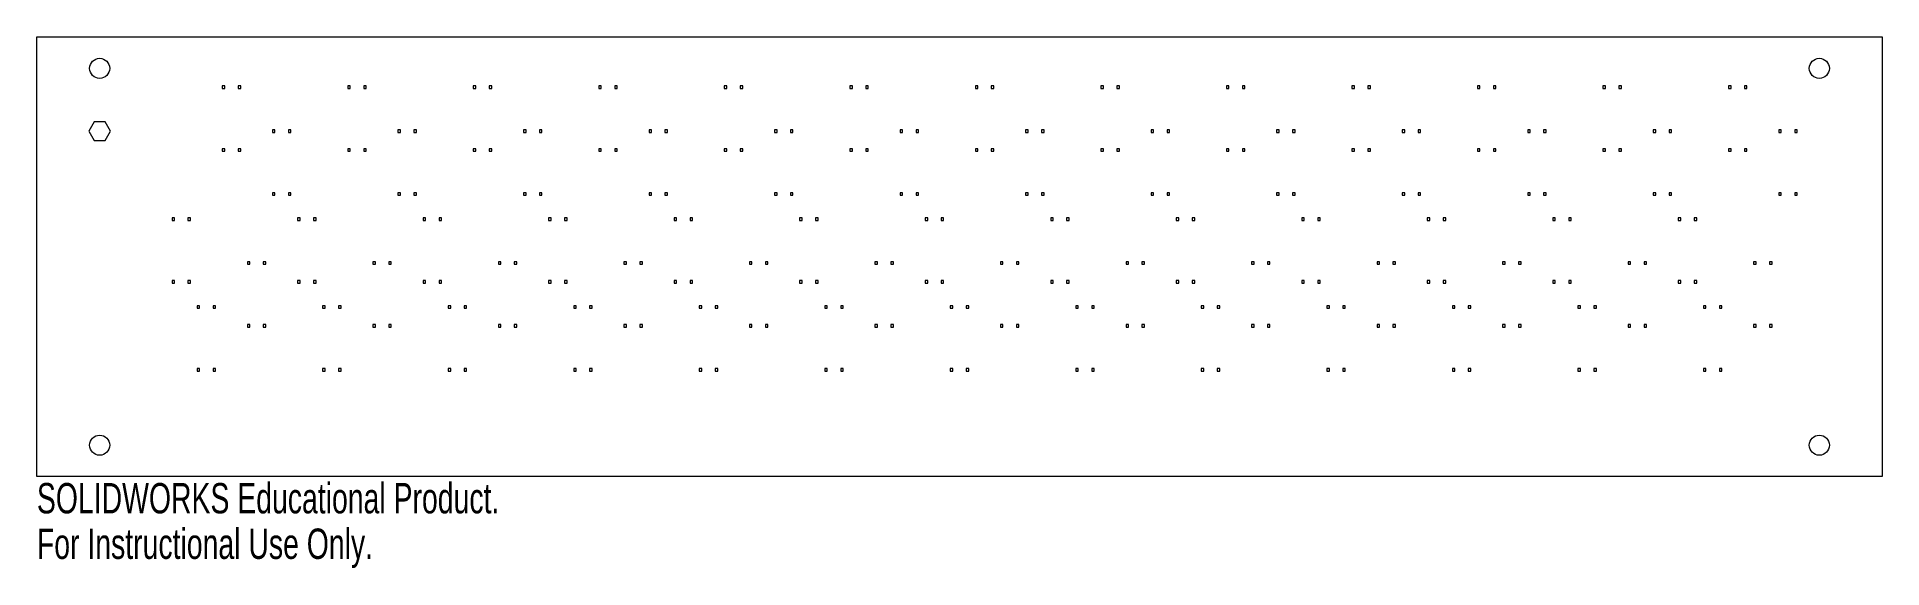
# Model space of a CAD drawing. Header units: millimetres. Extents: x -147 to 147, y -51 to 34.
import ezdxf

# ---------------------------------------------------------------- set-up
doc = ezdxf.new("R2010")
doc.units = ezdxf.units.MM
doc.styles.add('SLDTEXTSTYLE0', font='TXT', dxfattribs={"width": 0.7})

msp = doc.modelspace()

# ---------------------------------------------------------------- linework, layer by layer
at = {"color": 7, "linetype": 'Continuous', "lineweight": 15}
for p, q in [((-147, 34), (147, 34)), ((-147, -36), (-147, 34)), ((147, 34), (147, -36)), ((-117.47, 26.2), (-117.47, 25.8)), ((-117.07, 26.2), (-117.47, 26.2)), ((-117.47, 25.8), (-117.07, 25.8)), ((-117.07, 25.8), (-117.07, 26.2)), ((-114.93, 26.2), (-114.93, 25.8)), ((-114.53, 26.2), (-114.93, 26.2)), ((-114.93, 25.8), (-114.53, 25.8)), ((-114.53, 25.8), (-114.53, 26.2)), ((-97.47, 26.2), (-97.47, 25.8)), ((-97.07, 26.2), (-97.47, 26.2)), ((-97.47, 25.8), (-97.07, 25.8)), ((-97.07, 25.8), (-97.07, 26.2)), ((-94.93, 26.2), (-94.93, 25.8)), ((-94.53, 26.2), (-94.93, 26.2)), ((-94.93, 25.8), (-94.53, 25.8)), ((-94.53, 25.8), (-94.53, 26.2)), ((-77.47, 26.2), (-77.47, 25.8)), ((-77.07, 26.2), (-77.47, 26.2)), ((-77.47, 25.8), (-77.07, 25.8)), ((-77.07, 25.8), (-77.07, 26.2)), ((-74.93, 26.2), (-74.93, 25.8)), ((-74.53, 26.2), (-74.93, 26.2)), ((-74.93, 25.8), (-74.53, 25.8)), ((-74.53, 25.8), (-74.53, 26.2)), ((-57.47, 26.2), (-57.47, 25.8)), ((-57.07, 26.2), (-57.47, 26.2)), ((-57.47, 25.8), (-57.07, 25.8)), ((-57.07, 25.8), (-57.07, 26.2)), ((-54.93, 26.2), (-54.93, 25.8)), ((-54.53, 26.2), (-54.93, 26.2)), ((-54.93, 25.8), (-54.53, 25.8)), ((-54.53, 25.8), (-54.53, 26.2)), ((-37.47, 26.2), (-37.47, 25.8)), ((-37.07, 26.2), (-37.47, 26.2)), ((-37.47, 25.8), (-37.07, 25.8)), ((-37.07, 25.8), (-37.07, 26.2)), ((-34.93, 26.2), (-34.93, 25.8)), ((-34.53, 26.2), (-34.93, 26.2)), ((-34.93, 25.8), (-34.53, 25.8)), ((-34.53, 25.8), (-34.53, 26.2)), ((-17.47, 26.2), (-17.47, 25.8)), ((-17.07, 26.2), (-17.47, 26.2)), ((-17.47, 25.8), (-17.07, 25.8)), ((-17.07, 25.8), (-17.07, 26.2)), ((-14.93, 26.2), (-14.93, 25.8)), ((-14.53, 26.2), (-14.93, 26.2)), ((-14.93, 25.8), (-14.53, 25.8)), ((-14.53, 25.8), (-14.53, 26.2)), ((2.53, 26.2), (2.53, 25.8)), ((2.93, 26.2), (2.53, 26.2)), ((2.53, 25.8), (2.93, 25.8)), ((2.93, 25.8), (2.93, 26.2)), ((5.07, 26.2), (5.07, 25.8)), ((5.47, 26.2), (5.07, 26.2)), ((5.07, 25.8), (5.47, 25.8)), ((5.47, 25.8), (5.47, 26.2)), ((22.53, 26.2), (22.53, 25.8)), ((22.93, 26.2), (22.53, 26.2)), ((22.53, 25.8), (22.93, 25.8)), ((22.93, 25.8), (22.93, 26.2)), ((25.07, 26.2), (25.07, 25.8)), ((25.47, 26.2), (25.07, 26.2)), ((25.07, 25.8), (25.47, 25.8)), ((25.47, 25.8), (25.47, 26.2)), ((42.53, 26.2), (42.53, 25.8)), ((42.93, 26.2), (42.53, 26.2)), ((42.53, 25.8), (42.93, 25.8)), ((42.93, 25.8), (42.93, 26.2)), ((45.07, 26.2), (45.07, 25.8)), ((45.47, 26.2), (45.07, 26.2)), ((45.07, 25.8), (45.47, 25.8)), ((45.47, 25.8), (45.47, 26.2)), ((62.53, 26.2), (62.53, 25.8)), ((62.93, 26.2), (62.53, 26.2)), ((62.53, 25.8), (62.93, 25.8)), ((62.93, 25.8), (62.93, 26.2)), ((65.07, 26.2), (65.07, 25.8)), ((65.47, 26.2), (65.07, 26.2)), ((65.07, 25.8), (65.47, 25.8)), ((65.47, 25.8), (65.47, 26.2)), ((82.53, 26.2), (82.53, 25.8)), ((82.93, 26.2), (82.53, 26.2)), ((82.53, 25.8), (82.93, 25.8)), ((82.93, 25.8), (82.93, 26.2)), ((85.07, 26.2), (85.07, 25.8)), ((85.47, 26.2), (85.07, 26.2)), ((85.07, 25.8), (85.47, 25.8)), ((85.47, 25.8), (85.47, 26.2)), ((102.53, 26.2), (102.53, 25.8)), ((102.93, 26.2), (102.53, 26.2)), ((102.53, 25.8), (102.93, 25.8)), ((102.93, 25.8), (102.93, 26.2)), ((105.07, 26.2), (105.07, 25.8)), ((105.47, 26.2), (105.07, 26.2)), ((105.07, 25.8), (105.47, 25.8)), ((105.47, 25.8), (105.47, 26.2)), ((122.53, 26.2), (122.53, 25.8)), ((122.93, 26.2), (122.53, 26.2)), ((122.53, 25.8), (122.93, 25.8)), ((122.93, 25.8), (122.93, 26.2)), ((125.07, 26.2), (125.07, 25.8)), ((125.47, 26.2), (125.07, 26.2)), ((125.07, 25.8), (125.47, 25.8)), ((125.47, 25.8), (125.47, 26.2)), ((-137.87, 20.5), (-138.73, 19)), ((-138.73, 19), (-137.87, 17.5)), ((-136.13, 20.5), (-137.87, 20.5)), ((-135.27, 19), (-136.13, 20.5)), ((-136.13, 17.5), (-135.27, 19)), ((-109.47, 19.2), (-109.47, 18.8)), ((-109.07, 19.2), (-109.47, 19.2)), ((-109.47, 18.8), (-109.07, 18.8)), ((-109.07, 18.8), (-109.07, 19.2)), ((-106.93, 19.2), (-106.93, 18.8)), ((-106.53, 19.2), (-106.93, 19.2)), ((-106.93, 18.8), (-106.53, 18.8)), ((-106.53, 18.8), (-106.53, 19.2)), ((-89.47, 19.2), (-89.47, 18.8)), ((-89.07, 19.2), (-89.47, 19.2)), ((-89.47, 18.8), (-89.07, 18.8)), ((-89.07, 18.8), (-89.07, 19.2)), ((-86.93, 19.2), (-86.93, 18.8)), ((-86.53, 19.2), (-86.93, 19.2)), ((-86.93, 18.8), (-86.53, 18.8)), ((-86.53, 18.8), (-86.53, 19.2)), ((-69.47, 19.2), (-69.47, 18.8)), ((-69.07, 19.2), (-69.47, 19.2)), ((-69.47, 18.8), (-69.07, 18.8)), ((-69.07, 18.8), (-69.07, 19.2)), ((-66.93, 19.2), (-66.93, 18.8)), ((-66.53, 19.2), (-66.93, 19.2)), ((-66.93, 18.8), (-66.53, 18.8)), ((-66.53, 18.8), (-66.53, 19.2)), ((-49.47, 19.2), (-49.47, 18.8)), ((-49.07, 19.2), (-49.47, 19.2)), ((-49.47, 18.8), (-49.07, 18.8)), ((-49.07, 18.8), (-49.07, 19.2)), ((-46.93, 19.2), (-46.93, 18.8)), ((-46.53, 19.2), (-46.93, 19.2)), ((-46.93, 18.8), (-46.53, 18.8)), ((-46.53, 18.8), (-46.53, 19.2)), ((-29.47, 19.2), (-29.47, 18.8)), ((-29.07, 19.2), (-29.47, 19.2)), ((-29.47, 18.8), (-29.07, 18.8)), ((-29.07, 18.8), (-29.07, 19.2)), ((-26.93, 19.2), (-26.93, 18.8)), ((-26.53, 19.2), (-26.93, 19.2)), ((-26.93, 18.8), (-26.53, 18.8)), ((-26.53, 18.8), (-26.53, 19.2)), ((-9.47, 19.2), (-9.47, 18.8)), ((-9.07, 19.2), (-9.47, 19.2)), ((-9.47, 18.8), (-9.07, 18.8)), ((-9.07, 18.8), (-9.07, 19.2)), ((-6.93, 19.2), (-6.93, 18.8)), ((-6.53, 19.2), (-6.93, 19.2)), ((-6.93, 18.8), (-6.53, 18.8)), ((-6.53, 18.8), (-6.53, 19.2)), ((10.53, 19.2), (10.53, 18.8)), ((10.93, 19.2), (10.53, 19.2)), ((10.53, 18.8), (10.93, 18.8)), ((10.93, 18.8), (10.93, 19.2)), ((13.07, 19.2), (13.07, 18.8)), ((13.47, 19.2), (13.07, 19.2)), ((13.07, 18.8), (13.47, 18.8)), ((13.47, 18.8), (13.47, 19.2)), ((30.53, 19.2), (30.53, 18.8)), ((30.93, 19.2), (30.53, 19.2)), ((30.53, 18.8), (30.93, 18.8)), ((30.93, 18.8), (30.93, 19.2)), ((33.07, 19.2), (33.07, 18.8)), ((33.47, 19.2), (33.07, 19.2)), ((33.07, 18.8), (33.47, 18.8)), ((33.47, 18.8), (33.47, 19.2)), ((50.53, 19.2), (50.53, 18.8)), ((50.93, 19.2), (50.53, 19.2)), ((50.53, 18.8), (50.93, 18.8)), ((50.93, 18.8), (50.93, 19.2)), ((53.07, 19.2), (53.07, 18.8)), ((53.47, 19.2), (53.07, 19.2)), ((53.07, 18.8), (53.47, 18.8)), ((53.47, 18.8), (53.47, 19.2)), ((70.53, 19.2), (70.53, 18.8)), ((70.93, 19.2), (70.53, 19.2)), ((70.53, 18.8), (70.93, 18.8)), ((70.93, 18.8), (70.93, 19.2)), ((73.07, 19.2), (73.07, 18.8)), ((73.47, 19.2), (73.07, 19.2)), ((73.07, 18.8), (73.47, 18.8)), ((73.47, 18.8), (73.47, 19.2)), ((90.53, 19.2), (90.53, 18.8)), ((90.93, 19.2), (90.53, 19.2)), ((90.53, 18.8), (90.93, 18.8)), ((90.93, 18.8), (90.93, 19.2)), ((93.07, 19.2), (93.07, 18.8)), ((93.47, 19.2), (93.07, 19.2)), ((93.07, 18.8), (93.47, 18.8)), ((93.47, 18.8), (93.47, 19.2)), ((110.53, 19.2), (110.53, 18.8)), ((110.93, 19.2), (110.53, 19.2)), ((110.53, 18.8), (110.93, 18.8)), ((110.93, 18.8), (110.93, 19.2)), ((113.07, 19.2), (113.07, 18.8)), ((113.47, 19.2), (113.07, 19.2)), ((113.07, 18.8), (113.47, 18.8)), ((113.47, 18.8), (113.47, 19.2)), ((130.53, 19.2), (130.53, 18.8)), ((130.93, 19.2), (130.53, 19.2)), ((130.53, 18.8), (130.93, 18.8)), ((130.93, 18.8), (130.93, 19.2)), ((133.07, 19.2), (133.07, 18.8)), ((133.47, 19.2), (133.07, 19.2)), ((133.07, 18.8), (133.47, 18.8)), ((133.47, 18.8), (133.47, 19.2)), ((-137.87, 17.5), (-136.13, 17.5)), ((-117.47, 16.2), (-117.47, 15.8)), ((-117.07, 16.2), (-117.47, 16.2)), ((-117.47, 15.8), (-117.07, 15.8)), ((-117.07, 15.8), (-117.07, 16.2)), ((-114.93, 16.2), (-114.93, 15.8)), ((-114.53, 16.2), (-114.93, 16.2)), ((-114.93, 15.8), (-114.53, 15.8)), ((-114.53, 15.8), (-114.53, 16.2)), ((-97.47, 16.2), (-97.47, 15.8)), ((-97.07, 16.2), (-97.47, 16.2)), ((-97.47, 15.8), (-97.07, 15.8)), ((-97.07, 15.8), (-97.07, 16.2)), ((-94.93, 16.2), (-94.93, 15.8)), ((-94.53, 16.2), (-94.93, 16.2)), ((-94.93, 15.8), (-94.53, 15.8)), ((-94.53, 15.8), (-94.53, 16.2)), ((-77.47, 16.2), (-77.47, 15.8)), ((-77.07, 16.2), (-77.47, 16.2)), ((-77.47, 15.8), (-77.07, 15.8)), ((-77.07, 15.8), (-77.07, 16.2)), ((-74.93, 16.2), (-74.93, 15.8)), ((-74.53, 16.2), (-74.93, 16.2)), ((-74.93, 15.8), (-74.53, 15.8)), ((-74.53, 15.8), (-74.53, 16.2)), ((-57.47, 16.2), (-57.47, 15.8)), ((-57.07, 16.2), (-57.47, 16.2)), ((-57.47, 15.8), (-57.07, 15.8)), ((-57.07, 15.8), (-57.07, 16.2)), ((-54.93, 16.2), (-54.93, 15.8)), ((-54.53, 16.2), (-54.93, 16.2)), ((-54.93, 15.8), (-54.53, 15.8)), ((-54.53, 15.8), (-54.53, 16.2)), ((-37.47, 16.2), (-37.47, 15.8)), ((-37.07, 16.2), (-37.47, 16.2)), ((-37.47, 15.8), (-37.07, 15.8)), ((-37.07, 15.8), (-37.07, 16.2)), ((-34.93, 16.2), (-34.93, 15.8)), ((-34.53, 16.2), (-34.93, 16.2)), ((-34.93, 15.8), (-34.53, 15.8)), ((-34.53, 15.8), (-34.53, 16.2)), ((-17.47, 16.2), (-17.47, 15.8)), ((-17.07, 16.2), (-17.47, 16.2)), ((-17.47, 15.8), (-17.07, 15.8)), ((-17.07, 15.8), (-17.07, 16.2)), ((-14.93, 16.2), (-14.93, 15.8)), ((-14.53, 16.2), (-14.93, 16.2)), ((-14.93, 15.8), (-14.53, 15.8)), ((-14.53, 15.8), (-14.53, 16.2)), ((2.53, 16.2), (2.53, 15.8)), ((2.93, 16.2), (2.53, 16.2)), ((2.53, 15.8), (2.93, 15.8)), ((2.93, 15.8), (2.93, 16.2)), ((5.07, 16.2), (5.07, 15.8)), ((5.47, 16.2), (5.07, 16.2)), ((5.07, 15.8), (5.47, 15.8)), ((5.47, 15.8), (5.47, 16.2)), ((22.53, 16.2), (22.53, 15.8)), ((22.93, 16.2), (22.53, 16.2)), ((22.53, 15.8), (22.93, 15.8)), ((22.93, 15.8), (22.93, 16.2)), ((25.07, 16.2), (25.07, 15.8)), ((25.47, 16.2), (25.07, 16.2)), ((25.07, 15.8), (25.47, 15.8)), ((25.47, 15.8), (25.47, 16.2)), ((42.53, 16.2), (42.53, 15.8)), ((42.93, 16.2), (42.53, 16.2)), ((42.53, 15.8), (42.93, 15.8)), ((42.93, 15.8), (42.93, 16.2)), ((45.07, 16.2), (45.07, 15.8)), ((45.47, 16.2), (45.07, 16.2)), ((45.07, 15.8), (45.47, 15.8)), ((45.47, 15.8), (45.47, 16.2)), ((62.53, 16.2), (62.53, 15.8)), ((62.93, 16.2), (62.53, 16.2)), ((62.53, 15.8), (62.93, 15.8)), ((62.93, 15.8), (62.93, 16.2)), ((65.07, 16.2), (65.07, 15.8)), ((65.47, 16.2), (65.07, 16.2)), ((65.07, 15.8), (65.47, 15.8)), ((65.47, 15.8), (65.47, 16.2)), ((82.53, 16.2), (82.53, 15.8)), ((82.93, 16.2), (82.53, 16.2)), ((82.53, 15.8), (82.93, 15.8)), ((82.93, 15.8), (82.93, 16.2)), ((85.07, 16.2), (85.07, 15.8)), ((85.47, 16.2), (85.07, 16.2)), ((85.07, 15.8), (85.47, 15.8)), ((85.47, 15.8), (85.47, 16.2)), ((102.53, 16.2), (102.53, 15.8)), ((102.93, 16.2), (102.53, 16.2)), ((102.53, 15.8), (102.93, 15.8)), ((102.93, 15.8), (102.93, 16.2)), ((105.07, 16.2), (105.07, 15.8)), ((105.47, 16.2), (105.07, 16.2)), ((105.07, 15.8), (105.47, 15.8)), ((105.47, 15.8), (105.47, 16.2)), ((122.53, 16.2), (122.53, 15.8)), ((122.93, 16.2), (122.53, 16.2)), ((122.53, 15.8), (122.93, 15.8)), ((122.93, 15.8), (122.93, 16.2)), ((125.07, 16.2), (125.07, 15.8)), ((125.47, 16.2), (125.07, 16.2)), ((125.07, 15.8), (125.47, 15.8)), ((125.47, 15.8), (125.47, 16.2)), ((-109.47, 9.2), (-109.47, 8.8)), ((-109.07, 9.2), (-109.47, 9.2)), ((-109.07, 8.8), (-109.07, 9.2)), ((-106.93, 9.2), (-106.93, 8.8)), ((-106.53, 9.2), (-106.93, 9.2)), ((-106.53, 8.8), (-106.53, 9.2)), ((-89.47, 9.2), (-89.47, 8.8)), ((-89.07, 9.2), (-89.47, 9.2)), ((-89.07, 8.8), (-89.07, 9.2)), ((-86.93, 9.2), (-86.93, 8.8)), ((-86.53, 9.2), (-86.93, 9.2)), ((-86.53, 8.8), (-86.53, 9.2)), ((-69.47, 9.2), (-69.47, 8.8)), ((-69.07, 9.2), (-69.47, 9.2)), ((-69.07, 8.8), (-69.07, 9.2)), ((-66.93, 9.2), (-66.93, 8.8)), ((-66.53, 9.2), (-66.93, 9.2)), ((-66.53, 8.8), (-66.53, 9.2)), ((-49.47, 9.2), (-49.47, 8.8)), ((-49.07, 9.2), (-49.47, 9.2)), ((-49.07, 8.8), (-49.07, 9.2)), ((-46.93, 9.2), (-46.93, 8.8)), ((-46.53, 9.2), (-46.93, 9.2)), ((-46.53, 8.8), (-46.53, 9.2)), ((-29.47, 9.2), (-29.47, 8.8)), ((-29.07, 9.2), (-29.47, 9.2)), ((-29.07, 8.8), (-29.07, 9.2)), ((-26.93, 9.2), (-26.93, 8.8)), ((-26.53, 9.2), (-26.93, 9.2)), ((-26.53, 8.8), (-26.53, 9.2)), ((-9.47, 9.2), (-9.47, 8.8)), ((-9.07, 9.2), (-9.47, 9.2)), ((-9.07, 8.8), (-9.07, 9.2)), ((-6.93, 9.2), (-6.93, 8.8)), ((-6.53, 9.2), (-6.93, 9.2)), ((-6.53, 8.8), (-6.53, 9.2)), ((10.53, 9.2), (10.53, 8.8)), ((10.93, 9.2), (10.53, 9.2)), ((10.93, 8.8), (10.93, 9.2)), ((13.07, 9.2), (13.07, 8.8)), ((13.47, 9.2), (13.07, 9.2)), ((13.47, 8.8), (13.47, 9.2)), ((30.53, 9.2), (30.53, 8.8)), ((30.93, 9.2), (30.53, 9.2)), ((30.93, 8.8), (30.93, 9.2)), ((33.07, 9.2), (33.07, 8.8)), ((33.47, 9.2), (33.07, 9.2)), ((33.47, 8.8), (33.47, 9.2)), ((50.53, 9.2), (50.53, 8.8)), ((50.93, 9.2), (50.53, 9.2)), ((50.93, 8.8), (50.93, 9.2)), ((53.07, 9.2), (53.07, 8.8)), ((53.47, 9.2), (53.07, 9.2)), ((53.47, 8.8), (53.47, 9.2)), ((70.53, 9.2), (70.53, 8.8)), ((70.93, 9.2), (70.53, 9.2)), ((70.93, 8.8), (70.93, 9.2)), ((73.07, 9.2), (73.07, 8.8)), ((73.47, 9.2), (73.07, 9.2)), ((73.47, 8.8), (73.47, 9.2)), ((90.53, 9.2), (90.53, 8.8)), ((90.93, 9.2), (90.53, 9.2)), ((90.93, 8.8), (90.93, 9.2)), ((93.07, 9.2), (93.07, 8.8)), ((93.47, 9.2), (93.07, 9.2)), ((93.47, 8.8), (93.47, 9.2)), ((110.53, 9.2), (110.53, 8.8)), ((110.93, 9.2), (110.53, 9.2)), ((110.93, 8.8), (110.93, 9.2)), ((113.07, 9.2), (113.07, 8.8)), ((113.47, 9.2), (113.07, 9.2)), ((113.47, 8.8), (113.47, 9.2)), ((130.53, 9.2), (130.53, 8.8)), ((130.93, 9.2), (130.53, 9.2)), ((130.93, 8.8), (130.93, 9.2)), ((133.07, 9.2), (133.07, 8.8)), ((133.47, 9.2), (133.07, 9.2)), ((133.47, 8.8), (133.47, 9.2)), ((-109.47, 8.8), (-109.07, 8.8)), ((-106.93, 8.8), (-106.53, 8.8)), ((-89.47, 8.8), (-89.07, 8.8)), ((-86.93, 8.8), (-86.53, 8.8)), ((-69.47, 8.8), (-69.07, 8.8)), ((-66.93, 8.8), (-66.53, 8.8)), ((-49.47, 8.8), (-49.07, 8.8)), ((-46.93, 8.8), (-46.53, 8.8)), ((-29.47, 8.8), (-29.07, 8.8)), ((-26.93, 8.8), (-26.53, 8.8)), ((-9.47, 8.8), (-9.07, 8.8)), ((-6.93, 8.8), (-6.53, 8.8)), ((10.53, 8.8), (10.93, 8.8)), ((13.07, 8.8), (13.47, 8.8)), ((30.53, 8.8), (30.93, 8.8)), ((33.07, 8.8), (33.47, 8.8)), ((50.53, 8.8), (50.93, 8.8)), ((53.07, 8.8), (53.47, 8.8)), ((70.53, 8.8), (70.93, 8.8)), ((73.07, 8.8), (73.47, 8.8)), ((90.53, 8.8), (90.93, 8.8)), ((93.07, 8.8), (93.47, 8.8)), ((110.53, 8.8), (110.93, 8.8)), ((113.07, 8.8), (113.47, 8.8)), ((130.53, 8.8), (130.93, 8.8)), ((133.07, 8.8), (133.47, 8.8)), ((-125.47, 5.2), (-125.47, 4.8)), ((-125.07, 5.2), (-125.47, 5.2)), ((-125.47, 4.8), (-125.07, 4.8)), ((-125.07, 4.8), (-125.07, 5.2)), ((-122.93, 5.2), (-122.93, 4.8)), ((-122.53, 5.2), (-122.93, 5.2)), ((-122.93, 4.8), (-122.53, 4.8)), ((-122.53, 4.8), (-122.53, 5.2)), ((-105.47, 5.2), (-105.47, 4.8)), ((-105.07, 5.2), (-105.47, 5.2)), ((-105.47, 4.8), (-105.07, 4.8)), ((-105.07, 4.8), (-105.07, 5.2)), ((-102.93, 5.2), (-102.93, 4.8)), ((-102.53, 5.2), (-102.93, 5.2)), ((-102.93, 4.8), (-102.53, 4.8)), ((-102.53, 4.8), (-102.53, 5.2)), ((-85.47, 5.2), (-85.47, 4.8)), ((-85.07, 5.2), (-85.47, 5.2)), ((-85.47, 4.8), (-85.07, 4.8)), ((-85.07, 4.8), (-85.07, 5.2)), ((-82.93, 5.2), (-82.93, 4.8)), ((-82.53, 5.2), (-82.93, 5.2)), ((-82.93, 4.8), (-82.53, 4.8)), ((-82.53, 4.8), (-82.53, 5.2)), ((-65.47, 5.2), (-65.47, 4.8)), ((-65.07, 5.2), (-65.47, 5.2)), ((-65.47, 4.8), (-65.07, 4.8)), ((-65.07, 4.8), (-65.07, 5.2)), ((-62.93, 5.2), (-62.93, 4.8)), ((-62.53, 5.2), (-62.93, 5.2)), ((-62.93, 4.8), (-62.53, 4.8)), ((-62.53, 4.8), (-62.53, 5.2)), ((-45.47, 5.2), (-45.47, 4.8)), ((-45.07, 5.2), (-45.47, 5.2)), ((-45.47, 4.8), (-45.07, 4.8)), ((-45.07, 4.8), (-45.07, 5.2)), ((-42.93, 5.2), (-42.93, 4.8)), ((-42.53, 5.2), (-42.93, 5.2)), ((-42.93, 4.8), (-42.53, 4.8)), ((-42.53, 4.8), (-42.53, 5.2)), ((-25.47, 5.2), (-25.47, 4.8)), ((-25.07, 5.2), (-25.47, 5.2)), ((-25.47, 4.8), (-25.07, 4.8)), ((-25.07, 4.8), (-25.07, 5.2)), ((-22.93, 5.2), (-22.93, 4.8)), ((-22.53, 5.2), (-22.93, 5.2)), ((-22.93, 4.8), (-22.53, 4.8)), ((-22.53, 4.8), (-22.53, 5.2)), ((-5.47, 5.2), (-5.47, 4.8)), ((-5.07, 5.2), (-5.47, 5.2)), ((-5.47, 4.8), (-5.07, 4.8)), ((-5.07, 4.8), (-5.07, 5.2)), ((-2.93, 5.2), (-2.93, 4.8)), ((-2.53, 5.2), (-2.93, 5.2)), ((-2.93, 4.8), (-2.53, 4.8)), ((-2.53, 4.8), (-2.53, 5.2)), ((14.53, 5.2), (14.53, 4.8)), ((14.93, 5.2), (14.53, 5.2)), ((14.53, 4.8), (14.93, 4.8)), ((14.93, 4.8), (14.93, 5.2)), ((17.07, 5.2), (17.07, 4.8)), ((17.47, 5.2), (17.07, 5.2)), ((17.07, 4.8), (17.47, 4.8)), ((17.47, 4.8), (17.47, 5.2)), ((34.53, 5.2), (34.53, 4.8)), ((34.93, 5.2), (34.53, 5.2)), ((34.53, 4.8), (34.93, 4.8)), ((34.93, 4.8), (34.93, 5.2)), ((37.07, 5.2), (37.07, 4.8)), ((37.47, 5.2), (37.07, 5.2)), ((37.07, 4.8), (37.47, 4.8)), ((37.47, 4.8), (37.47, 5.2)), ((54.53, 5.2), (54.53, 4.8)), ((54.93, 5.2), (54.53, 5.2)), ((54.53, 4.8), (54.93, 4.8)), ((54.93, 4.8), (54.93, 5.2)), ((57.07, 5.2), (57.07, 4.8)), ((57.47, 5.2), (57.07, 5.2)), ((57.07, 4.8), (57.47, 4.8)), ((57.47, 4.8), (57.47, 5.2)), ((74.53, 5.2), (74.53, 4.8)), ((74.93, 5.2), (74.53, 5.2)), ((74.53, 4.8), (74.93, 4.8)), ((74.93, 4.8), (74.93, 5.2)), ((77.07, 5.2), (77.07, 4.8)), ((77.47, 5.2), (77.07, 5.2)), ((77.07, 4.8), (77.47, 4.8)), ((77.47, 4.8), (77.47, 5.2)), ((94.53, 5.2), (94.53, 4.8)), ((94.93, 5.2), (94.53, 5.2)), ((94.53, 4.8), (94.93, 4.8)), ((94.93, 4.8), (94.93, 5.2)), ((97.07, 5.2), (97.07, 4.8)), ((97.47, 5.2), (97.07, 5.2)), ((97.07, 4.8), (97.47, 4.8)), ((97.47, 4.8), (97.47, 5.2)), ((114.53, 5.2), (114.53, 4.8)), ((114.93, 5.2), (114.53, 5.2)), ((114.53, 4.8), (114.93, 4.8)), ((114.93, 4.8), (114.93, 5.2)), ((117.07, 5.2), (117.07, 4.8)), ((117.47, 5.2), (117.07, 5.2)), ((117.07, 4.8), (117.47, 4.8)), ((117.47, 4.8), (117.47, 5.2)), ((-113.47, -1.8), (-113.47, -2.2)), ((-113.07, -1.8), (-113.47, -1.8)), ((-113.47, -2.2), (-113.07, -2.2)), ((-113.07, -2.2), (-113.07, -1.8)), ((-110.93, -1.8), (-110.93, -2.2)), ((-110.53, -1.8), (-110.93, -1.8)), ((-110.93, -2.2), (-110.53, -2.2)), ((-110.53, -2.2), (-110.53, -1.8)), ((-93.47, -1.8), (-93.47, -2.2)), ((-93.07, -1.8), (-93.47, -1.8)), ((-93.47, -2.2), (-93.07, -2.2)), ((-93.07, -2.2), (-93.07, -1.8)), ((-90.93, -1.8), (-90.93, -2.2)), ((-90.53, -1.8), (-90.93, -1.8)), ((-90.93, -2.2), (-90.53, -2.2)), ((-90.53, -2.2), (-90.53, -1.8)), ((-73.47, -1.8), (-73.47, -2.2)), ((-73.07, -1.8), (-73.47, -1.8)), ((-73.47, -2.2), (-73.07, -2.2)), ((-73.07, -2.2), (-73.07, -1.8)), ((-70.93, -1.8), (-70.93, -2.2)), ((-70.53, -1.8), (-70.93, -1.8)), ((-70.93, -2.2), (-70.53, -2.2)), ((-70.53, -2.2), (-70.53, -1.8)), ((-53.47, -1.8), (-53.47, -2.2)), ((-53.07, -1.8), (-53.47, -1.8)), ((-53.47, -2.2), (-53.07, -2.2)), ((-53.07, -2.2), (-53.07, -1.8)), ((-50.93, -1.8), (-50.93, -2.2)), ((-50.53, -1.8), (-50.93, -1.8)), ((-50.93, -2.2), (-50.53, -2.2)), ((-50.53, -2.2), (-50.53, -1.8)), ((-33.47, -1.8), (-33.47, -2.2)), ((-33.07, -1.8), (-33.47, -1.8)), ((-33.47, -2.2), (-33.07, -2.2)), ((-33.07, -2.2), (-33.07, -1.8)), ((-30.93, -1.8), (-30.93, -2.2)), ((-30.53, -1.8), (-30.93, -1.8)), ((-30.93, -2.2), (-30.53, -2.2)), ((-30.53, -2.2), (-30.53, -1.8)), ((-13.47, -1.8), (-13.47, -2.2)), ((-13.07, -1.8), (-13.47, -1.8)), ((-13.47, -2.2), (-13.07, -2.2)), ((-13.07, -2.2), (-13.07, -1.8)), ((-10.93, -1.8), (-10.93, -2.2)), ((-10.53, -1.8), (-10.93, -1.8)), ((-10.93, -2.2), (-10.53, -2.2)), ((-10.53, -2.2), (-10.53, -1.8)), ((6.53, -1.8), (6.53, -2.2)), ((6.93, -1.8), (6.53, -1.8)), ((6.53, -2.2), (6.93, -2.2)), ((6.93, -2.2), (6.93, -1.8)), ((9.07, -1.8), (9.07, -2.2)), ((9.47, -1.8), (9.07, -1.8)), ((9.07, -2.2), (9.47, -2.2)), ((9.47, -2.2), (9.47, -1.8)), ((26.53, -1.8), (26.53, -2.2)), ((26.93, -1.8), (26.53, -1.8)), ((26.53, -2.2), (26.93, -2.2)), ((26.93, -2.2), (26.93, -1.8)), ((29.07, -1.8), (29.07, -2.2)), ((29.47, -1.8), (29.07, -1.8)), ((29.07, -2.2), (29.47, -2.2)), ((29.47, -2.2), (29.47, -1.8)), ((46.53, -1.8), (46.53, -2.2)), ((46.93, -1.8), (46.53, -1.8)), ((46.53, -2.2), (46.93, -2.2)), ((46.93, -2.2), (46.93, -1.8)), ((49.07, -1.8), (49.07, -2.2)), ((49.47, -1.8), (49.07, -1.8)), ((49.07, -2.2), (49.47, -2.2)), ((49.47, -2.2), (49.47, -1.8)), ((66.53, -1.8), (66.53, -2.2)), ((66.93, -1.8), (66.53, -1.8)), ((66.53, -2.2), (66.93, -2.2)), ((66.93, -2.2), (66.93, -1.8)), ((69.07, -1.8), (69.07, -2.2)), ((69.47, -1.8), (69.07, -1.8)), ((69.07, -2.2), (69.47, -2.2)), ((69.47, -2.2), (69.47, -1.8)), ((86.53, -1.8), (86.53, -2.2)), ((86.93, -1.8), (86.53, -1.8)), ((86.53, -2.2), (86.93, -2.2)), ((86.93, -2.2), (86.93, -1.8)), ((89.07, -1.8), (89.07, -2.2)), ((89.47, -1.8), (89.07, -1.8)), ((89.07, -2.2), (89.47, -2.2)), ((89.47, -2.2), (89.47, -1.8)), ((106.53, -1.8), (106.53, -2.2)), ((106.93, -1.8), (106.53, -1.8)), ((106.53, -2.2), (106.93, -2.2)), ((106.93, -2.2), (106.93, -1.8)), ((109.07, -1.8), (109.07, -2.2)), ((109.47, -1.8), (109.07, -1.8)), ((109.07, -2.2), (109.47, -2.2)), ((109.47, -2.2), (109.47, -1.8)), ((126.53, -1.8), (126.53, -2.2)), ((126.93, -1.8), (126.53, -1.8)), ((126.53, -2.2), (126.93, -2.2)), ((126.93, -2.2), (126.93, -1.8)), ((129.07, -1.8), (129.07, -2.2)), ((129.47, -1.8), (129.07, -1.8)), ((129.07, -2.2), (129.47, -2.2)), ((129.47, -2.2), (129.47, -1.8)), ((-125.47, -4.8), (-125.47, -5.2)), ((-125.07, -4.8), (-125.47, -4.8)), ((-125.47, -5.2), (-125.07, -5.2)), ((-125.07, -5.2), (-125.07, -4.8)), ((-122.93, -4.8), (-122.93, -5.2)), ((-122.53, -4.8), (-122.93, -4.8)), ((-122.93, -5.2), (-122.53, -5.2)), ((-122.53, -5.2), (-122.53, -4.8)), ((-105.47, -4.8), (-105.47, -5.2)), ((-105.07, -4.8), (-105.47, -4.8)), ((-105.47, -5.2), (-105.07, -5.2)), ((-105.07, -5.2), (-105.07, -4.8)), ((-102.93, -4.8), (-102.93, -5.2)), ((-102.53, -4.8), (-102.93, -4.8)), ((-102.93, -5.2), (-102.53, -5.2)), ((-102.53, -5.2), (-102.53, -4.8)), ((-85.47, -4.8), (-85.47, -5.2)), ((-85.07, -4.8), (-85.47, -4.8)), ((-85.47, -5.2), (-85.07, -5.2)), ((-85.07, -5.2), (-85.07, -4.8)), ((-82.93, -4.8), (-82.93, -5.2)), ((-82.53, -4.8), (-82.93, -4.8)), ((-82.93, -5.2), (-82.53, -5.2)), ((-82.53, -5.2), (-82.53, -4.8)), ((-65.47, -4.8), (-65.47, -5.2)), ((-65.07, -4.8), (-65.47, -4.8)), ((-65.47, -5.2), (-65.07, -5.2)), ((-65.07, -5.2), (-65.07, -4.8)), ((-62.93, -4.8), (-62.93, -5.2)), ((-62.53, -4.8), (-62.93, -4.8)), ((-62.93, -5.2), (-62.53, -5.2)), ((-62.53, -5.2), (-62.53, -4.8)), ((-45.47, -4.8), (-45.47, -5.2)), ((-45.07, -4.8), (-45.47, -4.8)), ((-45.47, -5.2), (-45.07, -5.2)), ((-45.07, -5.2), (-45.07, -4.8)), ((-42.93, -4.8), (-42.93, -5.2)), ((-42.53, -4.8), (-42.93, -4.8)), ((-42.93, -5.2), (-42.53, -5.2)), ((-42.53, -5.2), (-42.53, -4.8)), ((-25.47, -4.8), (-25.47, -5.2)), ((-25.07, -4.8), (-25.47, -4.8)), ((-25.47, -5.2), (-25.07, -5.2)), ((-25.07, -5.2), (-25.07, -4.8)), ((-22.93, -4.8), (-22.93, -5.2)), ((-22.53, -4.8), (-22.93, -4.8)), ((-22.93, -5.2), (-22.53, -5.2)), ((-22.53, -5.2), (-22.53, -4.8)), ((-5.47, -4.8), (-5.47, -5.2)), ((-5.07, -4.8), (-5.47, -4.8)), ((-5.47, -5.2), (-5.07, -5.2)), ((-5.07, -5.2), (-5.07, -4.8)), ((-2.93, -4.8), (-2.93, -5.2)), ((-2.53, -4.8), (-2.93, -4.8)), ((-2.93, -5.2), (-2.53, -5.2)), ((-2.53, -5.2), (-2.53, -4.8)), ((14.53, -4.8), (14.53, -5.2)), ((14.93, -4.8), (14.53, -4.8)), ((14.53, -5.2), (14.93, -5.2)), ((14.93, -5.2), (14.93, -4.8)), ((17.07, -4.8), (17.07, -5.2)), ((17.47, -4.8), (17.07, -4.8)), ((17.07, -5.2), (17.47, -5.2)), ((17.47, -5.2), (17.47, -4.8)), ((34.53, -4.8), (34.53, -5.2)), ((34.93, -4.8), (34.53, -4.8)), ((34.53, -5.2), (34.93, -5.2)), ((34.93, -5.2), (34.93, -4.8)), ((37.07, -4.8), (37.07, -5.2)), ((37.47, -4.8), (37.07, -4.8)), ((37.07, -5.2), (37.47, -5.2)), ((37.47, -5.2), (37.47, -4.8)), ((54.53, -4.8), (54.53, -5.2)), ((54.93, -4.8), (54.53, -4.8)), ((54.53, -5.2), (54.93, -5.2)), ((54.93, -5.2), (54.93, -4.8)), ((57.07, -4.8), (57.07, -5.2)), ((57.47, -4.8), (57.07, -4.8)), ((57.07, -5.2), (57.47, -5.2)), ((57.47, -5.2), (57.47, -4.8)), ((74.53, -4.8), (74.53, -5.2)), ((74.93, -4.8), (74.53, -4.8)), ((74.53, -5.2), (74.93, -5.2)), ((74.93, -5.2), (74.93, -4.8)), ((77.07, -4.8), (77.07, -5.2)), ((77.47, -4.8), (77.07, -4.8)), ((77.07, -5.2), (77.47, -5.2)), ((77.47, -5.2), (77.47, -4.8)), ((94.53, -4.8), (94.53, -5.2)), ((94.93, -4.8), (94.53, -4.8)), ((94.53, -5.2), (94.93, -5.2)), ((94.93, -5.2), (94.93, -4.8)), ((97.07, -4.8), (97.07, -5.2)), ((97.47, -4.8), (97.07, -4.8)), ((97.07, -5.2), (97.47, -5.2)), ((97.47, -5.2), (97.47, -4.8)), ((114.53, -4.8), (114.53, -5.2)), ((114.93, -4.8), (114.53, -4.8)), ((114.53, -5.2), (114.93, -5.2)), ((114.93, -5.2), (114.93, -4.8)), ((117.07, -4.8), (117.07, -5.2)), ((117.47, -4.8), (117.07, -4.8)), ((117.07, -5.2), (117.47, -5.2)), ((117.47, -5.2), (117.47, -4.8)), ((-121.47, -8.8), (-121.47, -9.2)), ((-121.07, -8.8), (-121.47, -8.8)), ((-121.07, -9.2), (-121.07, -8.8)), ((-118.93, -8.8), (-118.93, -9.2)), ((-118.53, -8.8), (-118.93, -8.8)), ((-118.53, -9.2), (-118.53, -8.8)), ((-101.47, -8.8), (-101.47, -9.2)), ((-101.07, -8.8), (-101.47, -8.8)), ((-101.07, -9.2), (-101.07, -8.8)), ((-98.93, -8.8), (-98.93, -9.2)), ((-98.53, -8.8), (-98.93, -8.8)), ((-98.53, -9.2), (-98.53, -8.8)), ((-81.47, -8.8), (-81.47, -9.2)), ((-81.07, -8.8), (-81.47, -8.8)), ((-81.07, -9.2), (-81.07, -8.8)), ((-78.93, -8.8), (-78.93, -9.2)), ((-78.53, -8.8), (-78.93, -8.8)), ((-78.53, -9.2), (-78.53, -8.8)), ((-61.47, -8.8), (-61.47, -9.2)), ((-61.07, -8.8), (-61.47, -8.8)), ((-61.07, -9.2), (-61.07, -8.8)), ((-58.93, -8.8), (-58.93, -9.2)), ((-58.53, -8.8), (-58.93, -8.8)), ((-58.53, -9.2), (-58.53, -8.8)), ((-41.47, -8.8), (-41.47, -9.2)), ((-41.07, -8.8), (-41.47, -8.8)), ((-41.07, -9.2), (-41.07, -8.8)), ((-38.93, -8.8), (-38.93, -9.2)), ((-38.53, -8.8), (-38.93, -8.8)), ((-38.53, -9.2), (-38.53, -8.8)), ((-21.47, -8.8), (-21.47, -9.2)), ((-21.07, -8.8), (-21.47, -8.8)), ((-21.07, -9.2), (-21.07, -8.8)), ((-18.93, -8.8), (-18.93, -9.2)), ((-18.53, -8.8), (-18.93, -8.8)), ((-18.53, -9.2), (-18.53, -8.8)), ((-1.47, -8.8), (-1.47, -9.2)), ((-1.07, -8.8), (-1.47, -8.8)), ((-1.07, -9.2), (-1.07, -8.8)), ((1.07, -8.8), (1.07, -9.2)), ((1.47, -8.8), (1.07, -8.8)), ((1.47, -9.2), (1.47, -8.8)), ((18.53, -8.8), (18.53, -9.2)), ((18.93, -8.8), (18.53, -8.8)), ((18.93, -9.2), (18.93, -8.8)), ((21.07, -8.8), (21.07, -9.2)), ((21.47, -8.8), (21.07, -8.8)), ((21.47, -9.2), (21.47, -8.8)), ((38.53, -8.8), (38.53, -9.2)), ((38.93, -8.8), (38.53, -8.8)), ((38.93, -9.2), (38.93, -8.8)), ((41.07, -8.8), (41.07, -9.2)), ((41.47, -8.8), (41.07, -8.8)), ((41.47, -9.2), (41.47, -8.8)), ((58.53, -8.8), (58.53, -9.2)), ((58.93, -8.8), (58.53, -8.8)), ((58.93, -9.2), (58.93, -8.8)), ((61.07, -8.8), (61.07, -9.2)), ((61.47, -8.8), (61.07, -8.8)), ((61.47, -9.2), (61.47, -8.8)), ((78.53, -8.8), (78.53, -9.2)), ((78.93, -8.8), (78.53, -8.8)), ((78.93, -9.2), (78.93, -8.8)), ((81.07, -8.8), (81.07, -9.2)), ((81.47, -8.8), (81.07, -8.8)), ((81.47, -9.2), (81.47, -8.8)), ((98.53, -8.8), (98.53, -9.2)), ((98.93, -8.8), (98.53, -8.8)), ((98.93, -9.2), (98.93, -8.8)), ((101.07, -8.8), (101.07, -9.2)), ((101.47, -8.8), (101.07, -8.8)), ((101.47, -9.2), (101.47, -8.8)), ((118.53, -8.8), (118.53, -9.2)), ((118.93, -8.8), (118.53, -8.8)), ((118.93, -9.2), (118.93, -8.8)), ((121.07, -8.8), (121.07, -9.2)), ((121.47, -8.8), (121.07, -8.8)), ((121.47, -9.2), (121.47, -8.8)), ((-121.47, -9.2), (-121.07, -9.2)), ((-118.93, -9.2), (-118.53, -9.2)), ((-101.47, -9.2), (-101.07, -9.2)), ((-98.93, -9.2), (-98.53, -9.2)), ((-81.47, -9.2), (-81.07, -9.2)), ((-78.93, -9.2), (-78.53, -9.2)), ((-61.47, -9.2), (-61.07, -9.2)), ((-58.93, -9.2), (-58.53, -9.2)), ((-41.47, -9.2), (-41.07, -9.2)), ((-38.93, -9.2), (-38.53, -9.2)), ((-21.47, -9.2), (-21.07, -9.2)), ((-18.93, -9.2), (-18.53, -9.2)), ((-1.47, -9.2), (-1.07, -9.2)), ((1.07, -9.2), (1.47, -9.2)), ((18.53, -9.2), (18.93, -9.2)), ((21.07, -9.2), (21.47, -9.2)), ((38.53, -9.2), (38.93, -9.2)), ((41.07, -9.2), (41.47, -9.2)), ((58.53, -9.2), (58.93, -9.2)), ((61.07, -9.2), (61.47, -9.2)), ((78.53, -9.2), (78.93, -9.2)), ((81.07, -9.2), (81.47, -9.2)), ((98.53, -9.2), (98.93, -9.2)), ((101.07, -9.2), (101.47, -9.2)), ((118.53, -9.2), (118.93, -9.2)), ((121.07, -9.2), (121.47, -9.2)), ((-113.47, -11.8), (-113.47, -12.2)), ((-113.07, -11.8), (-113.47, -11.8)), ((-113.47, -12.2), (-113.07, -12.2)), ((-113.07, -12.2), (-113.07, -11.8)), ((-110.93, -11.8), (-110.93, -12.2)), ((-110.53, -11.8), (-110.93, -11.8)), ((-110.93, -12.2), (-110.53, -12.2)), ((-110.53, -12.2), (-110.53, -11.8)), ((-93.47, -11.8), (-93.47, -12.2)), ((-93.07, -11.8), (-93.47, -11.8)), ((-93.47, -12.2), (-93.07, -12.2)), ((-93.07, -12.2), (-93.07, -11.8)), ((-90.93, -11.8), (-90.93, -12.2)), ((-90.53, -11.8), (-90.93, -11.8)), ((-90.93, -12.2), (-90.53, -12.2)), ((-90.53, -12.2), (-90.53, -11.8)), ((-73.47, -11.8), (-73.47, -12.2)), ((-73.07, -11.8), (-73.47, -11.8)), ((-73.47, -12.2), (-73.07, -12.2)), ((-73.07, -12.2), (-73.07, -11.8)), ((-70.93, -11.8), (-70.93, -12.2)), ((-70.53, -11.8), (-70.93, -11.8)), ((-70.93, -12.2), (-70.53, -12.2)), ((-70.53, -12.2), (-70.53, -11.8)), ((-53.47, -11.8), (-53.47, -12.2)), ((-53.07, -11.8), (-53.47, -11.8)), ((-53.47, -12.2), (-53.07, -12.2)), ((-53.07, -12.2), (-53.07, -11.8)), ((-50.93, -11.8), (-50.93, -12.2)), ((-50.53, -11.8), (-50.93, -11.8)), ((-50.93, -12.2), (-50.53, -12.2)), ((-50.53, -12.2), (-50.53, -11.8)), ((-33.47, -11.8), (-33.47, -12.2)), ((-33.07, -11.8), (-33.47, -11.8)), ((-33.47, -12.2), (-33.07, -12.2)), ((-33.07, -12.2), (-33.07, -11.8)), ((-30.93, -11.8), (-30.93, -12.2)), ((-30.53, -11.8), (-30.93, -11.8)), ((-30.93, -12.2), (-30.53, -12.2)), ((-30.53, -12.2), (-30.53, -11.8)), ((-13.47, -11.8), (-13.47, -12.2)), ((-13.07, -11.8), (-13.47, -11.8)), ((-13.47, -12.2), (-13.07, -12.2)), ((-13.07, -12.2), (-13.07, -11.8)), ((-10.93, -11.8), (-10.93, -12.2)), ((-10.53, -11.8), (-10.93, -11.8)), ((-10.93, -12.2), (-10.53, -12.2)), ((-10.53, -12.2), (-10.53, -11.8)), ((6.53, -11.8), (6.53, -12.2)), ((6.93, -11.8), (6.53, -11.8)), ((6.53, -12.2), (6.93, -12.2)), ((6.93, -12.2), (6.93, -11.8)), ((9.07, -11.8), (9.07, -12.2)), ((9.47, -11.8), (9.07, -11.8)), ((9.07, -12.2), (9.47, -12.2)), ((9.47, -12.2), (9.47, -11.8)), ((26.53, -11.8), (26.53, -12.2)), ((26.93, -11.8), (26.53, -11.8)), ((26.53, -12.2), (26.93, -12.2)), ((26.93, -12.2), (26.93, -11.8)), ((29.07, -11.8), (29.07, -12.2)), ((29.47, -11.8), (29.07, -11.8)), ((29.07, -12.2), (29.47, -12.2)), ((29.47, -12.2), (29.47, -11.8)), ((46.53, -11.8), (46.53, -12.2)), ((46.93, -11.8), (46.53, -11.8)), ((46.53, -12.2), (46.93, -12.2)), ((46.93, -12.2), (46.93, -11.8)), ((49.07, -11.8), (49.07, -12.2)), ((49.47, -11.8), (49.07, -11.8)), ((49.07, -12.2), (49.47, -12.2)), ((49.47, -12.2), (49.47, -11.8)), ((66.53, -11.8), (66.53, -12.2)), ((66.93, -11.8), (66.53, -11.8)), ((66.53, -12.2), (66.93, -12.2)), ((66.93, -12.2), (66.93, -11.8)), ((69.07, -11.8), (69.07, -12.2)), ((69.47, -11.8), (69.07, -11.8)), ((69.07, -12.2), (69.47, -12.2)), ((69.47, -12.2), (69.47, -11.8)), ((86.53, -11.8), (86.53, -12.2)), ((86.93, -11.8), (86.53, -11.8)), ((86.53, -12.2), (86.93, -12.2)), ((86.93, -12.2), (86.93, -11.8)), ((89.07, -11.8), (89.07, -12.2)), ((89.47, -11.8), (89.07, -11.8)), ((89.07, -12.2), (89.47, -12.2)), ((89.47, -12.2), (89.47, -11.8)), ((106.53, -11.8), (106.53, -12.2)), ((106.93, -11.8), (106.53, -11.8)), ((106.53, -12.2), (106.93, -12.2)), ((106.93, -12.2), (106.93, -11.8)), ((109.07, -11.8), (109.07, -12.2)), ((109.47, -11.8), (109.07, -11.8)), ((109.07, -12.2), (109.47, -12.2)), ((109.47, -12.2), (109.47, -11.8)), ((126.53, -11.8), (126.53, -12.2)), ((126.93, -11.8), (126.53, -11.8)), ((126.53, -12.2), (126.93, -12.2)), ((126.93, -12.2), (126.93, -11.8)), ((129.07, -11.8), (129.07, -12.2)), ((129.47, -11.8), (129.07, -11.8)), ((129.07, -12.2), (129.47, -12.2)), ((129.47, -12.2), (129.47, -11.8)), ((-121.47, -18.8), (-121.47, -19.2)), ((-121.07, -18.8), (-121.47, -18.8)), ((-121.47, -19.2), (-121.07, -19.2)), ((-121.07, -19.2), (-121.07, -18.8)), ((-118.93, -18.8), (-118.93, -19.2)), ((-118.53, -18.8), (-118.93, -18.8)), ((-118.93, -19.2), (-118.53, -19.2)), ((-118.53, -19.2), (-118.53, -18.8)), ((-101.47, -18.8), (-101.47, -19.2)), ((-101.07, -18.8), (-101.47, -18.8)), ((-101.47, -19.2), (-101.07, -19.2)), ((-101.07, -19.2), (-101.07, -18.8)), ((-98.93, -18.8), (-98.93, -19.2)), ((-98.53, -18.8), (-98.93, -18.8)), ((-98.93, -19.2), (-98.53, -19.2)), ((-98.53, -19.2), (-98.53, -18.8)), ((-81.47, -18.8), (-81.47, -19.2)), ((-81.07, -18.8), (-81.47, -18.8)), ((-81.47, -19.2), (-81.07, -19.2)), ((-81.07, -19.2), (-81.07, -18.8)), ((-78.93, -18.8), (-78.93, -19.2)), ((-78.53, -18.8), (-78.93, -18.8)), ((-78.93, -19.2), (-78.53, -19.2)), ((-78.53, -19.2), (-78.53, -18.8)), ((-61.47, -18.8), (-61.47, -19.2)), ((-61.07, -18.8), (-61.47, -18.8)), ((-61.47, -19.2), (-61.07, -19.2)), ((-61.07, -19.2), (-61.07, -18.8)), ((-58.93, -18.8), (-58.93, -19.2)), ((-58.53, -18.8), (-58.93, -18.8)), ((-58.93, -19.2), (-58.53, -19.2)), ((-58.53, -19.2), (-58.53, -18.8)), ((-41.47, -18.8), (-41.47, -19.2)), ((-41.07, -18.8), (-41.47, -18.8)), ((-41.47, -19.2), (-41.07, -19.2)), ((-41.07, -19.2), (-41.07, -18.8)), ((-38.93, -18.8), (-38.93, -19.2)), ((-38.53, -18.8), (-38.93, -18.8)), ((-38.93, -19.2), (-38.53, -19.2)), ((-38.53, -19.2), (-38.53, -18.8)), ((-21.47, -18.8), (-21.47, -19.2)), ((-21.07, -18.8), (-21.47, -18.8)), ((-21.47, -19.2), (-21.07, -19.2)), ((-21.07, -19.2), (-21.07, -18.8)), ((-18.93, -18.8), (-18.93, -19.2)), ((-18.53, -18.8), (-18.93, -18.8)), ((-18.93, -19.2), (-18.53, -19.2)), ((-18.53, -19.2), (-18.53, -18.8)), ((-1.47, -18.8), (-1.47, -19.2)), ((-1.07, -18.8), (-1.47, -18.8)), ((-1.47, -19.2), (-1.07, -19.2)), ((-1.07, -19.2), (-1.07, -18.8)), ((1.07, -18.8), (1.07, -19.2)), ((1.47, -18.8), (1.07, -18.8)), ((1.07, -19.2), (1.47, -19.2)), ((1.47, -19.2), (1.47, -18.8)), ((18.53, -18.8), (18.53, -19.2)), ((18.93, -18.8), (18.53, -18.8)), ((18.53, -19.2), (18.93, -19.2)), ((18.93, -19.2), (18.93, -18.8)), ((21.07, -18.8), (21.07, -19.2)), ((21.47, -18.8), (21.07, -18.8)), ((21.07, -19.2), (21.47, -19.2)), ((21.47, -19.2), (21.47, -18.8)), ((38.53, -18.8), (38.53, -19.2)), ((38.93, -18.8), (38.53, -18.8)), ((38.53, -19.2), (38.93, -19.2)), ((38.93, -19.2), (38.93, -18.8)), ((41.07, -18.8), (41.07, -19.2)), ((41.47, -18.8), (41.07, -18.8)), ((41.07, -19.2), (41.47, -19.2)), ((41.47, -19.2), (41.47, -18.8)), ((58.53, -18.8), (58.53, -19.2)), ((58.93, -18.8), (58.53, -18.8)), ((58.53, -19.2), (58.93, -19.2)), ((58.93, -19.2), (58.93, -18.8)), ((61.07, -18.8), (61.07, -19.2)), ((61.47, -18.8), (61.07, -18.8)), ((61.07, -19.2), (61.47, -19.2)), ((61.47, -19.2), (61.47, -18.8)), ((78.53, -18.8), (78.53, -19.2)), ((78.93, -18.8), (78.53, -18.8)), ((78.53, -19.2), (78.93, -19.2)), ((78.93, -19.2), (78.93, -18.8)), ((81.07, -18.8), (81.07, -19.2)), ((81.47, -18.8), (81.07, -18.8)), ((81.07, -19.2), (81.47, -19.2)), ((81.47, -19.2), (81.47, -18.8)), ((98.53, -18.8), (98.53, -19.2)), ((98.93, -18.8), (98.53, -18.8)), ((98.53, -19.2), (98.93, -19.2)), ((98.93, -19.2), (98.93, -18.8)), ((101.07, -18.8), (101.07, -19.2)), ((101.47, -18.8), (101.07, -18.8)), ((101.07, -19.2), (101.47, -19.2)), ((101.47, -19.2), (101.47, -18.8)), ((118.53, -18.8), (118.53, -19.2)), ((118.93, -18.8), (118.53, -18.8)), ((118.53, -19.2), (118.93, -19.2)), ((118.93, -19.2), (118.93, -18.8)), ((121.07, -18.8), (121.07, -19.2)), ((121.47, -18.8), (121.07, -18.8)), ((121.07, -19.2), (121.47, -19.2)), ((121.47, -19.2), (121.47, -18.8)), ((147, -36), (-147, -36))]:
    msp.add_line(p, q, dxfattribs=at)
for centre in [(-137, 29), (137, 29), (-137, -31), (137, -31)]:
    msp.add_circle(centre, 1.6, dxfattribs=at)

# ---------------------------------------------------------------- texts
at = {"color": 7, "linetype": 'Continuous', "char_height": 4.8336, "attachment_point": 1, "style": 'SLDTEXTSTYLE0'}
for s, insert in [('SOLIDWORKS Educational Product.', (-147, -37.02)), ('For Instructional Use Only.', (-147, -44.27))]:
    msp.add_mtext(s, dxfattribs=dict(at, insert=insert))

doc.saveas('drawing.dxf')
